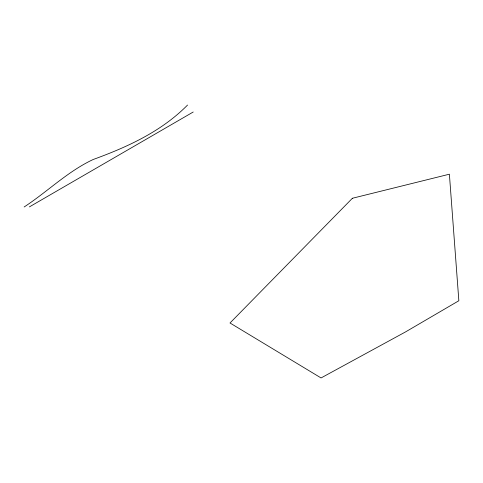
<?xml version="1.0" encoding="UTF-8"?>
<svg xmlns="http://www.w3.org/2000/svg" width="483" height="483" viewBox="0 0 483 483"><rect width="100%" height="100%" fill="white"/><g stroke="black" fill="none" stroke-linecap="round" stroke-linejoin="round"><path stroke-width="0.72" d="M187.543 105.052C161.497 131.473 127.518 146.995 93.207 159.487C67.705 171.405 47.503 191.66 24.15 206.978M29.391 206.899L193.218 112.008M352.397 198.265L230.011 322.994L321.056 377.947L405.551 331.906L458.85 300.746L449.389 174.2L352.397 198.265"/></g></svg>
